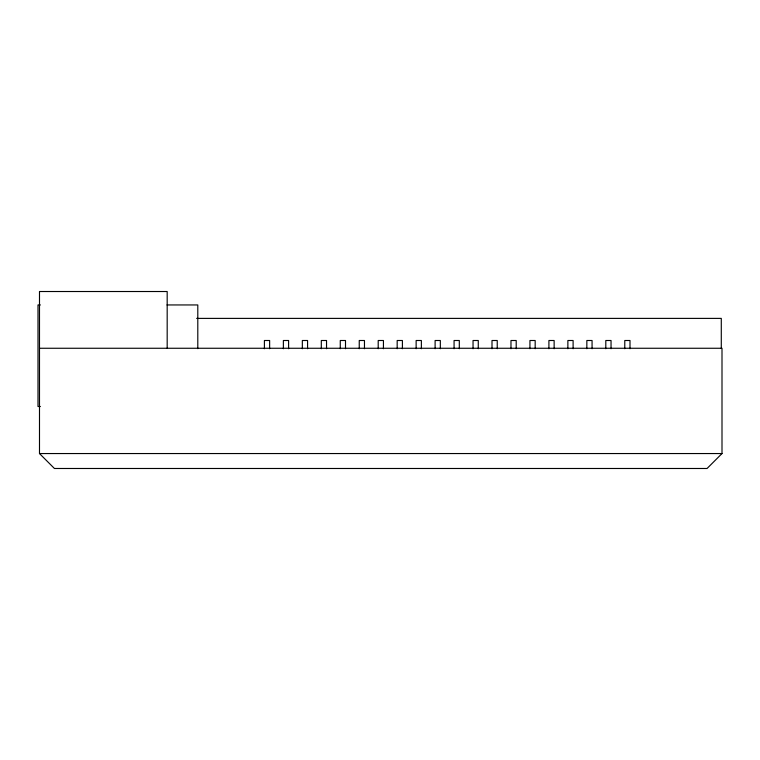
<?xml version="1.0" encoding="UTF-8"?>
<svg xmlns="http://www.w3.org/2000/svg" width="760" height="760" viewBox="0 0 760 760"><rect width="100%" height="100%" fill="white"/><g stroke="black" fill="none" stroke-linecap="round" stroke-linejoin="round"><path stroke-width="1.14" d="M39.491 348.26L722 348.26L722 453.549L707.066 468.483L54.425 468.483L39.491 453.549L39.491 291.517L167.181 291.517L167.181 348.422M40.365 304.95L38 304.95L38 406.505L40.365 406.505M167.019 304.95L197.799 304.95L197.799 348.65M196.65 318.392L721.288 318.392L721.288 348.26M39.491 453.549L722 453.549M630.002 348.735L630.002 340.499L624.777 340.499L624.777 348.735M611.04 348.735L611.04 340.499L605.806 340.499L605.806 348.735M592.068 348.735L592.068 340.499L586.843 340.499L586.843 348.735M573.106 348.735L573.106 340.499L567.872 340.499L567.872 348.735M554.135 348.735L554.135 340.499L548.91 340.499L548.91 348.735M535.173 348.735L535.173 340.499L529.938 340.499L529.938 348.735M516.202 348.735L516.202 340.499L510.976 340.499L510.976 348.735M497.239 348.735L497.239 340.499L492.005 340.499L492.005 348.735M478.268 348.735L478.268 340.499L473.043 340.499L473.043 348.735M459.306 348.735L459.306 340.499L454.072 340.499L454.072 348.735M440.334 348.735L440.334 340.499L435.109 340.499L435.109 348.735M421.373 348.735L421.373 340.499L416.138 340.499L416.138 348.735M402.401 348.735L402.401 340.499L397.176 340.499L397.176 348.735M383.439 348.735L383.439 340.499L378.204 340.499L378.204 348.735M364.467 348.735L364.467 340.499L359.242 340.499L359.242 348.735M345.505 348.735L345.505 340.499L340.271 340.499L340.271 348.735M326.534 348.735L326.534 340.499L321.309 340.499L321.309 348.735M307.572 348.735L307.572 340.499L302.337 340.499L302.337 348.735M288.601 348.735L288.601 340.499L283.375 340.499L283.375 348.735M269.638 348.735L269.638 340.499L264.404 340.499L264.404 348.735"/></g></svg>
